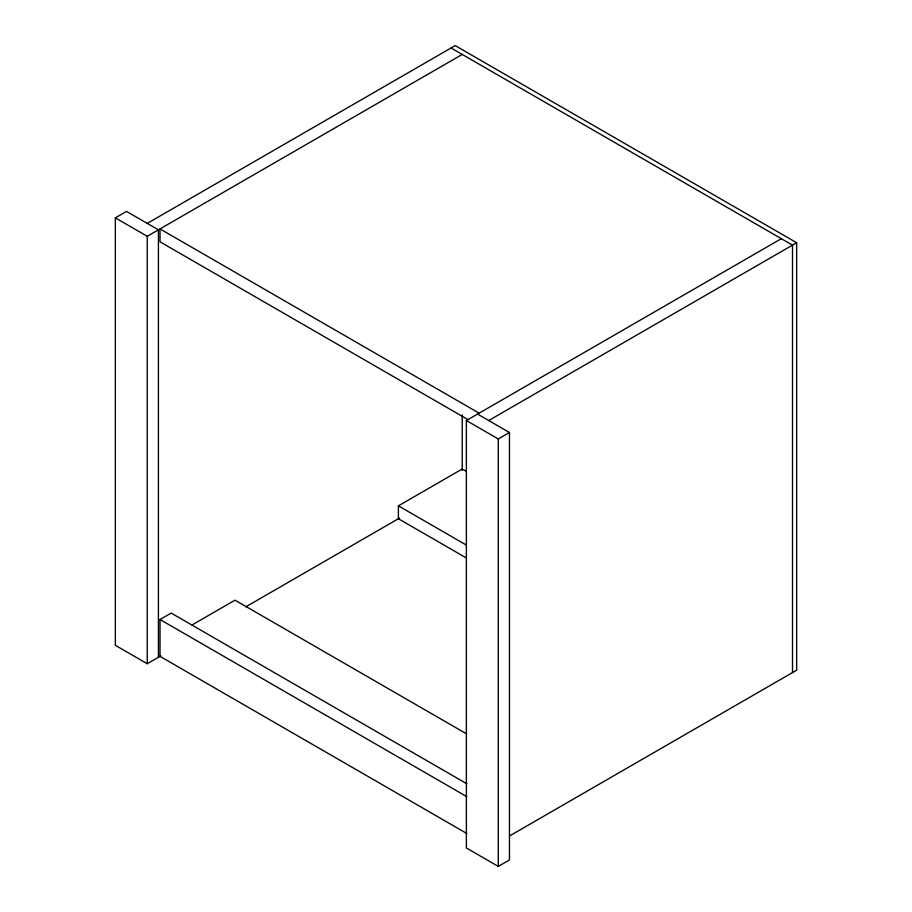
<?xml version="1.0" encoding="UTF-8"?>
<svg xmlns="http://www.w3.org/2000/svg" width="912" height="912" viewBox="0 0 912 912"><rect width="100%" height="100%" fill="white"/><g stroke="black" fill="none" stroke-linecap="round" stroke-linejoin="round"><path stroke-width="1.37" d="M160.877 655.865L147.254 663.731L115.345 645.308L115.345 217.865L126.506 211.413L158.426 229.835L158.426 657.29M147.254 223.394L455.202 45.6L796.655 242.74L796.655 670.183L509.614 835.905M115.345 217.865L147.254 236.288L462.224 54.446M477.546 414.082L509.455 432.505L509.455 859.948L498.283 866.4L466.374 847.978L466.374 420.535L781.345 238.682M488.707 420.535L796.655 242.74M466.819 833.488L160.022 656.366L160.022 619.522L171.182 613.069L466.898 783.796M466.374 420.535L498.283 438.957L509.455 432.505M192.056 624.971L235.011 600.176L466.648 733.909M466.169 557.859L398.396 518.734L398.396 505.841L462.224 468.996L465.918 471.128M245.75 606.868L399.49 518.107M451.052 47.994L792.505 245.134L792.505 672.577M479.131 413.159L160.022 228.923L160.022 241.817L468.05 419.657M398.396 505.841L466.169 544.966M160.022 619.522L466.819 796.643M498.283 438.957L498.283 866.4M462.224 414.926L462.224 470.489M147.254 236.288L147.254 663.731"/></g></svg>
